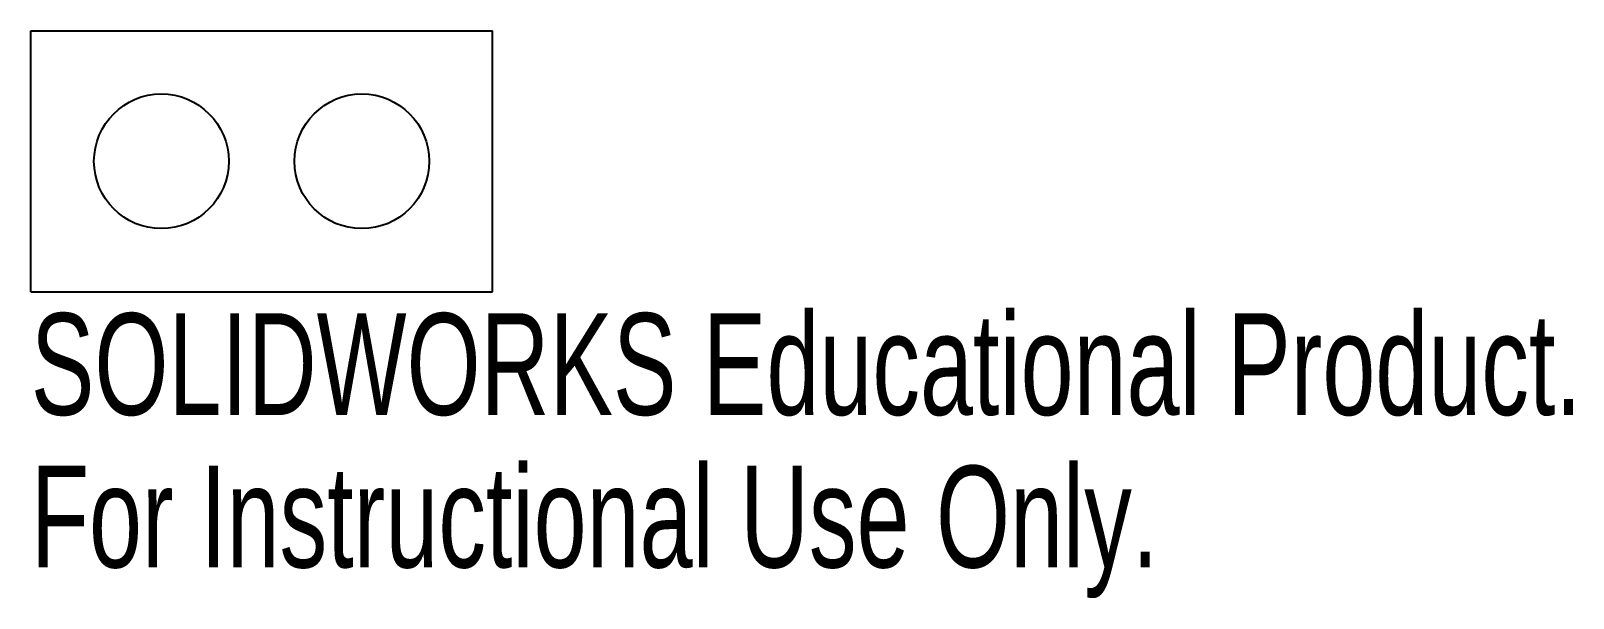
# Model space of a CAD drawing. Header units: millimetres. Extents: x 0 to 73.3, y -14.6 to 12.4.
import ezdxf

# ---------------------------------------------------------------- set-up
doc = ezdxf.new("R2010")
doc.units = ezdxf.units.MM
doc.styles.add('SLDTEXTSTYLE0', font='TXT', dxfattribs={"width": 0.7})

msp = doc.modelspace()

# ---------------------------------------------------------------- linework, layer by layer
at = {"color": 7, "linetype": 'Continuous'}
for p, q in [((0, 0), (0, 12.4)), ((0, 12.4), (21.925, 12.4)), ((21.925, 0), (21.925, 12.4)), ((0, 0), (21.925, 0))]:
    msp.add_line(p, q, dxfattribs=at)
for centre in [(6.2, 6.2), (15.725, 6.2)]:
    msp.add_circle(centre, 3.2, dxfattribs=at)

# ---------------------------------------------------------------- texts
at = {"color": 7, "linetype": 'Continuous', "char_height": 4.83362, "attachment_point": 1, "style": 'SLDTEXTSTYLE0'}
for s, insert in [('SOLIDWORKS Educational Product.', (0, -1.02)), ('For Instructional Use Only.', (0, -8.27))]:
    msp.add_mtext(s, dxfattribs=dict(at, insert=insert))

doc.saveas('drawing.dxf')
